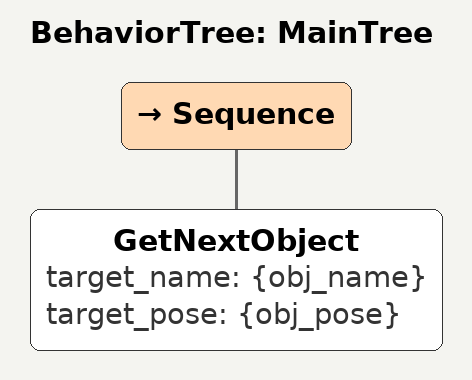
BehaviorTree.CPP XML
<root main_tree_to_execute="MainTree" BTCPP_format="4">
  <BehaviorTree ID="MainTree">
    <Sequence>
      <GetNextObject target_name="{obj_name}"
                     target_pose="{obj_pose}" />
    </Sequence>
  </BehaviorTree>
</root>
